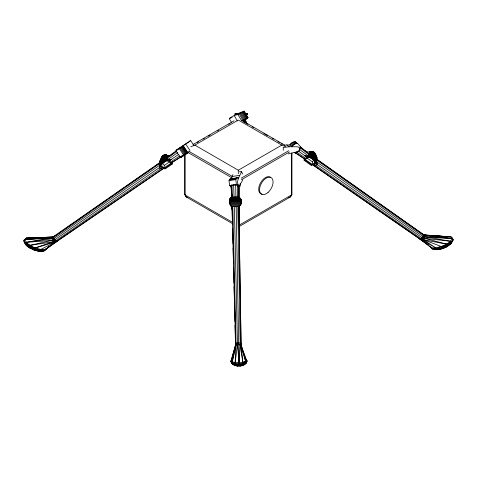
<?xml version="1.0" encoding="UTF-8"?>
<svg xmlns="http://www.w3.org/2000/svg" width="477" height="477" viewBox="0 0 477 477"><rect width="100%" height="100%" fill="white"/><g stroke="black" fill="none" stroke-linecap="round" stroke-linejoin="round"><path stroke-width="0.72" d="M185.148 154.524L185.148 194.98L186.131 196.888L232.687 223.767M237.158 206.547L231.673 206.648L232.21 209.379C231.649 205.271 226.229 200.495 231.84 196.977L231.852 196.309L231.87 196.983C226.313 200.459 231.673 205.241 232.204 209.421M238.232 114.206C233.992 115.058 234.1 113.347 238.208 113.908L235.119 113.89L236.002 115.386M239.472 205.867L239.454 226.348L290.475 196.888L291.942 194.3L291.942 153.111M231.947 196.733L231.953 194.741L232.132 197.055L238.589 196.941L238.411 194.622M238.303 197.174L238.291 195.707M238.613 197.245L238.643 185.654M238.756 206.124L238.84 210.834L238.852 206.613L232.394 206.732L232.382 210.947L232.287 209.761M238.744 197.699L238.78 186.149M235.298 114.629L235.149 114.045L237.981 114.009M238.768 186.292L240.128 186.084L240.181 183.377M160.439 166.849L160.278 164.857L162.615 162.627L162.872 155.621L164.13 155.013L166.33 155.001L166.33 160.898L161.393 164.07L160.612 165.179L160.546 166.956L160.028 167.135C159.646 161.953 160.946 151.555 168.482 155.842M245.554 358.764L241.082 345.259L238.864 207.161L241.082 345.259L245.607 361.172L246.281 362.115C244.302 367.958 231.375 367.362 231.017 360.856L236.032 343.166L232.848 208.515M164.297 155.287L165.209 154.864L165.048 161.548L162.997 162.371L161.846 163.653L161.81 156.677L163.11 155.872M167.004 158.394L166.938 160.612L163.981 161.751L163.73 155.15L163.492 155.627L163.247 155.383L163.235 162.615L162.615 162.627L162.854 162.872M167.451 158.358L167.385 160.403L166.855 160.2L165.525 160.886L165.698 161.214L165.012 161.166L164.643 154.906L164.499 161.453L164.13 155.013L164.046 162.108L163.48 162.061L163.73 155.15L163.885 155.43M161.614 168.536L159.294 168.363L159.801 160.642L159.616 162.645M161.351 157.404L161.625 157.643L160.952 158.292L161.023 164.482L161.351 157.404L162.091 156.897M161.679 167.868L162.311 156.104L162.591 156.313M170.265 161.25L167.039 161.011L167.117 158.781M167.039 161.011L167.344 155.401L170.575 155.639M160.278 163.289L160.433 160.51L160.302 163.241M235.197 113.89L235.185 114.271L236.92 114.856M316.203 161.315C317.837 157.136 314.898 149.235 309.43 151.847L308.965 156.951C311.475 158.668 315.929 159.89 315.941 163.539L316.245 163.933M165.525 160.886L165.775 154.894L165.209 154.864M244.236 364.786C239.418 366.205 239.21 367.212 239.043 362.687L236.181 206.66L234.344 206.738M241.44 201.616L241.195 199.958L229.354 200.698L229.3 201.723L241.451 201.503L240.986 203.971L238.768 207.262L240.992 203.888L241.451 201.503L240.76 199.004L238.482 196.858L238.297 195.665L238.393 196.84C240.181 198.033 241.857 200.084 241.41 202.278L229.377 202.498L230.278 205.05M229.556 203.268L241.261 203.113L241.41 202.278M237.85 207.561L240.169 342.993L239.043 362.687L235.173 362.556L232.233 361.888L231.017 360.856L231.655 359.694L230.862 361.638L232.162 362.735C236.723 364.279 241.487 363.218 246.144 362.925L247.169 360.922L245.876 359.193M229.854 204.09L240.986 203.971L241.261 203.053M237.808 365.585L238.422 365.722C236.401 366.658 234.881 364.41 235.173 362.556L236.032 343.166L238.804 342.862L241.016 343.279L241.118 343.649M315.941 163.539L316.352 163.832L316.078 161.59L315.536 160.97L312.262 158.442L310.587 157.833L311.117 151.37L309.293 152.05M316.257 160.642L316.382 158.591M241.016 343.279L242.811 362.24L243.431 363.11C243.658 364.965 241.684 366.223 240.009 365.656M306.127 157.666L309.352 157.547L309.424 151.859L306.204 151.978M309.513 155.007L309.424 151.859M313.693 151.924L313.234 159.091L312.596 159.056L313.21 151.68L313.83 152.407L314.069 152.175L313.455 152.157M314.069 152.175L313.89 159.98L314.629 152.664L314.343 152.861M315.798 157.344L316.955 157.303L316.71 161.119L317.074 165.078L314.754 165.161L314.474 159.932M315.279 154.22L315.559 153.999L314.856 160.815L315.112 153.254M316.352 163.832L315.846 162.508L316.179 162.013L315.786 162.067L316.364 157.13L316.03 157.44M317.116 164.44L317.199 163.17M309.573 154.524L309.662 153.195M311.702 151.352L311.213 158.191L311.755 158.125L312.805 151.531L312.214 151.68L311.773 158.531L312.262 158.442L313.21 151.68L312.214 151.68M313.055 151.948L312.805 151.531L312.191 158.793L312.757 158.763M232.007 207.453L235.65 344.919L232.233 361.888L232.323 363.504L233.396 364.762C237.212 365.817 241.422 365.752 245.112 364.273L247.008 361.757L243.431 363.11L246.514 360.052L240.169 342.993M230.296 204.949L240.569 204.86L240.992 203.888M247.265 114.14L247.253 113.723L246.299 115.249L247.259 113.759L245.077 113.753M229.288 201.36L241.422 201.038M246.514 360.052L246.281 362.115L247.169 360.922L246.323 360.171M231.655 206.774L233.092 206.768M230.88 205.927L239.979 205.76L240.575 204.764M235.173 362.556L237.486 344.597L234.362 207.483M245.566 114.23L247.014 114.206C247.551 113.168 246.871 114.784 246.156 114.814L246.049 114.438L247.08 113.776L247.134 114.14L247.193 113.729L247.259 114.104L245.089 114.134M244.26 120.77L244.248 122.5L244.26 120.77L243.27 121.492M312.286 151.412L311.254 157.815L308.732 156.343L305.739 156.206L308.553 156.73L309.03 154.417M309.305 154.775L309.645 152.598M56.817 234.66L52.858 237.057L26.313 238.095L23.969 240.265L23.85 240.963L25.245 243.735L29.413 246.293L34.922 249.018L40.789 249.465L56.709 241.308L163.897 167.982L164.327 165.406L162.579 163.009M167.683 159.103L167.534 157.195M28.805 246.77L30.474 248.106C28.381 247.456 26.175 245.733 25.245 243.735L26.205 242.346L53.651 237.296L160.183 163.104L160.338 162.162L52.858 237.057L26.313 238.095L23.969 240.265L25.394 243.097L30.045 245.333L54.813 239.764L161.596 166.109L165.072 169.013L172.263 164.046L172.626 161.846M235.149 114.045L238.023 113.848M229.986 198.981L229.324 200.9L241.338 200.483M229.401 200.459L240.998 199.464L241.195 199.958L229.431 200.268M231.905 196.607L230.325 198.51M311.117 151.37L309.972 157.493L310.754 157.517M244.439 122.064L244.719 120.675M25.359 239.293L25.508 238.566M167.976 155.854L165.775 154.894L166.199 160.54L169.061 159.67L170.772 159.89M235.966 114.695L236.043 114.325C235.549 113.508 235.048 114.653 235.101 113.925M232.233 361.888L236.204 344.686L237.29 342.927L238.733 344.597L240.909 344.984L245.607 361.172L242.811 362.24L239.043 362.687L237.486 344.597L235.65 344.919L231.846 358.99L235.811 345.211L235.471 343.887M237.928 114.116L235.733 114.146L235.644 114.498L236.401 114.54M244.808 122.517L245.172 121.128L245.81 121.355L246.275 123.304M161.572 163.42L161.393 164.07L161.119 163.82M244.123 122.559L244.385 121.605M245.667 121.885L245.81 121.355L244.922 120.293M244.725 122.488L245.172 121.128L245.524 122.535M316.4 161.673L422.884 236.419L450.592 241.255L451.367 242.042L451.516 242.674L450.729 243.956L446.866 246.734L442.924 248.505C439.132 249.513 433.003 251.26 430.636 246.806L432.138 248.624L437.236 249.644C443.252 248.38 450.747 246.215 453.15 239.901L451.737 237.391L450.938 236.89L424.286 234.97L422.777 234.225L318.702 160.731M231.071 179.257L232.931 174.546M239.4 171.827L241.487 171.535C240.086 175.864 235.602 181.093 238.578 185.595L239.215 185.768L239.728 185.225L242.894 179.751M312.471 164.702L420.815 239.752L421.579 239.848L423.838 238.279L425.156 235.871L424.983 235.233L422.777 234.225M238.697 207.614L238.923 207M231.595 187.556L229.61 185.475L229.014 180.658L229.574 179.465L230.343 178.845L237.564 177.736L238.488 178.094M240.128 186.084L238.381 186.513L236.395 184.432L235.799 179.614L236.723 178.034L237.564 177.736M420.631 239.025L419.647 238.923L420.177 239.12C421.889 238.297 423.427 236.389 423.308 234.428L316.907 159.258M25.394 243.097L29.413 246.293L35.256 247.945L54.163 241.392L54.813 239.764L53.651 237.296L53.776 236.514L54.378 236.359M33.39 249.119L33.73 249.906L38.577 251.242L43.145 251.146L44.009 250.896L46.352 248.773L44.611 250.461C37.498 248.529 28.328 247.014 24.87 239.687L51.844 237.88L53.776 236.514L52.088 237.272L52.184 239.037L54.163 241.392L56.131 241.952L164.631 167.791M56.399 241.255L57.312 241.153L30.045 245.333L29.169 246.871L29.395 247.736L33.974 249.996L35.256 247.945L55.302 241.994L44.009 250.896C37.093 251.594 30.319 248.225 25.245 243.735M244.123 121.665L244.612 120.544M246.156 114.814L246.698 114.003L245.297 114.003M446.866 246.734L447.42 245.697L446.579 244.129L422.044 237.677L314.772 162.77L311.338 165.495L304.159 160.338L304.046 158.066M54.026 238.482L53.03 240.313L26.205 242.346L54.026 238.482L160.033 164.97M295.597 152.819L420.177 239.12L446.579 244.129L451.367 242.042L447.17 245.118L432.138 248.624L436.073 248.905C441.559 245.87 449.173 244.719 452.154 238.601L450.938 236.89L424.286 234.97L423.308 234.428L425.156 235.871L452.154 238.601L453.031 239.21C449.423 246.418 440.504 250.055 432.746 249.072L430.636 246.806M297.612 143.476L295.418 141.77C293.105 141.663 290.869 143.034 289.777 145.056L291.972 146.761C293.063 144.74 295.299 143.368 297.612 143.476L300.611 146.886L299.252 150.75L295.883 153.397L294.148 152.407M230.862 361.638L231.661 360.427M312.501 164.523L312.369 161.858L314.188 159.533M291.942 194.3L290.475 196.888L288.627 197.585M240.831 365.764L242.25 364.941M243.64 364.506L243.151 365.167L241.911 365.394M246.573 362.544L245.756 363.641C241.654 365.287 236.98 365.364 232.74 364.189M452.113 241.606L452.84 240.712M37.641 250.968L40.002 251.009L40.789 249.465L45.029 249.817L56.131 241.952L56.709 241.308L54.813 239.764M304.159 160.338L307.593 157.613L298.113 150.881M248.082 117.628L242.978 120.341L239.12 113.741L244.23 111.034L248.082 117.628L245.291 119.685M313.371 159.592L313.234 159.091M246.287 114.82L246.722 114.402L246.74 114.796L247.259 113.759L247.259 114.104M306.037 156.599L308.732 156.343M315.899 156.217L316.203 155.943L315.553 161.596M315.744 161.9L316.078 161.59M44.009 250.896L46.352 248.773L45.029 249.817L46.042 248.899M315.643 155.144L315.929 154.894L315.255 161.226L315.13 160.582M29.592 238.452L30.146 237.987L52.858 237.057M188.987 141.907L190.633 140.554L193.835 145.324M314.671 160.177L314.391 160.391L314.17 159.777M168.119 156.766L176.878 150.285M170.033 155.711L173.562 153.105M175.333 151.805L176.508 150.941M447.42 245.697L451.516 242.674M446.287 246.8L448.028 245.518M167.379 158.137L176.705 151.322M49.393 246.299L47.64 247.557L56.131 241.952M52.315 244.194L54.646 242.513M240.998 112.793C245.81 109.448 228.036 118.451 229.288 118.642L231.458 122.35M168.423 159.163L177.802 152.509M175.971 150.851L183.395 145.92L187.664 152.27L180.246 157.201L175.971 150.851L176.579 150.607M58.039 233.813L62.916 230.409M64.133 229.562L73.887 222.759M75.11 221.912L84.864 215.109M86.081 214.256L91.566 210.435M92.788 209.582L102.543 202.785M103.759 201.932L107.42 199.38M108.637 198.533L112.906 195.558M114.736 194.282L118.391 191.73M119.614 190.878L124.491 187.479M125.707 186.632L135.462 179.829M136.684 178.976L146.439 172.179M147.655 171.326L153.147 167.505M154.363 166.652L159.849 162.824M235.733 114.146L235.417 114.367L235.483 114.003L238.339 113.973M189.178 151.841L180.962 157.434L188.111 152.801M164.327 165.406L169.717 161.679M163.897 167.982L180.819 156.718M164.446 168.572L171.637 163.605L172.263 164.046M162.788 167.361L55.797 240.802L54.163 241.392M185.213 154.095L187.467 152.551M178.863 154.244L168.792 161.143L171.637 163.605M244.856 363.945L245.846 363.283M190.633 140.554L176.174 150.219L185.052 144.501M169.979 162.395L179.59 156.039M186.173 143.762L188.427 142.277M181.624 156.516L171.094 163.015M181.713 156.414L180.246 157.201M244.224 120.908L246.18 119.506L242.543 121.021M182.608 155.854L182.959 155.639M193.06 144.453L234.106 120.759M197.341 142.45L198.623 141.711M203.119 139.117L204.4 138.378M208.252 136.154L210.178 135.045M217.232 130.966L218.52 130.227M228.787 124.3L230.069 123.555M190.818 146.755L194.843 145.127L238.303 120.037L281.764 145.127L285.783 146.755M194.843 145.127L238.303 170.223L281.764 145.127M241.219 178.177L288.668 150.78M241.398 179.746L289.527 151.96M239.472 224.989L291.453 194.98L291.453 153.051M236.032 343.166L235.364 343.518L235.811 345.211M309.758 151.871L310.545 151.459L310.11 157.142L309.388 157.183L310.545 151.459L310.366 151.704L310.998 151.608M169.061 159.67L167.642 159.807L166.855 160.2L166.938 160.612L166.777 158.602M229.288 118.642L232.168 117.324M440.146 248.893L438.065 249.65L433.623 249.346M447.253 246.52L442.62 248.6L441.589 247.635L441.297 246.549L421.054 238.667L313.568 163.975M448.607 245.089L450.729 243.956L453.15 239.901L451.737 237.391M240.509 345.509L241.082 345.259M246.144 362.925C241.785 364.666 236.825 364.75 232.323 363.504L231.047 362.425M442.924 248.505L439.049 249.393L436.974 249.221M445.983 236.884L447.265 236.586L447.825 237.069M229.938 179.078L238.023 177.832M229.574 179.465L236.359 178.422M229.264 179.996L236.043 178.953M229.014 180.658L235.799 179.614M229.61 185.475L236.395 184.432M230.152 185.815L232.186 185.505M233.545 185.297L236.938 184.772M237.969 186.233L239.329 186.024M230.343 178.845L231.703 179.137M232.043 176.472L239.704 175.393M236.586 184.945L237.981 184.748M237.182 185.791L238.578 185.595M168.995 159.992L170.665 159.783L167.642 159.807L167.391 155.413L167.385 160.403L167.26 158.275M284.095 145.163L290.302 144.859M288.203 153.904L298.483 151.555L299.395 150.482L299.693 149.122L299.288 147.84L298.292 146.982L296.974 146.773L289.265 146.779L283.195 147.459L283.308 150.249M24.87 239.687L52.088 237.272M160.147 165.823L160.534 165.805M237.904 197.734L239.532 197.663L240.998 199.464L229.58 199.756L240.76 199.004L229.807 199.231M234.094 197.544L235.93 197.466M306.514 152.366L307.582 152.33M304.666 155.848L309.179 155.675M314.391 161.202L316.71 161.119M422.044 237.677L422.688 239.305L435.805 247.837L420.177 239.12L420.815 239.752L431.727 247.974L435.805 247.837L436.58 249.388M26.313 238.095L34.612 237.922M231.548 197.347L238.828 197.216L239.341 197.657M162.997 162.371L163.635 162.359L163.48 162.061M240.474 198.587L230.081 198.754L240.038 198.092L230.403 198.325L239.532 197.663L230.88 197.842L239.186 197.442L231.214 197.597L238.828 197.216L238.309 196.19M43.55 237.79L46.525 237.743M245.238 114.021L246.698 114.003L246.806 114.343L246.913 113.872L245.458 113.878M238.25 113.884L235.304 113.925L235.28 114.301L238.285 114.003M245.482 113.89L246.913 113.872L247.014 114.206M41.97 251.146L43.145 251.146M237.486 344.597L238.733 344.597M236.485 365.71L239.4 365.805M429.765 235.787L431.953 235.888M437.057 236.121L442.161 236.353M443.622 236.419L447.265 236.586M424.739 237.027L452.154 238.601L424.286 234.97M424.983 235.233L450.938 236.89M167.212 159.121L171.726 159.455M159.664 164.362L161.989 164.535M315.846 162.508L316.233 162.538M236.181 206.66L237.284 206.762M450.592 241.255L423.838 238.279L422.884 236.419M160.2 165.292L160.582 165.358M236.52 365.62L237.719 365.895M30.146 237.987L31.446 238.339M34.147 249.781L36.61 250.449M39.37 251.254C33.426 249.739 25.943 247.408 23.85 240.963M231.554 186.847L230.319 185.827M234.267 365.203L235.322 365.495M425.156 235.871L423.343 235.233L316.346 159.801L316.299 158.823M187.974 197.585L186.131 196.888L184.665 194.3L184.665 154.584M305.322 159.366L295.501 152.956M31.083 248.404L33.533 249.614M233.348 364.428L231.536 363.176M167.642 159.807L167.815 160.206L167.242 160.004L167.004 155.222L166.855 160.2L166.33 155.001L167.546 155.627M241.219 120.019L284.823 145.193M246.531 123.555L247.813 124.3M252.309 126.894L253.591 127.633M263.859 133.56L267.71 135.784M272.2 138.378L273.488 139.117M277.978 141.711L279.26 142.45M281.186 143.565L282.467 144.304M188.576 151.149L232.824 176.699M187.717 152.33L231.995 177.891M232.639 222.395L185.148 194.98L184.665 194.3M29.413 246.293L34.571 249.537M420.815 239.752L424.464 242.25M425.681 243.085L428.722 245.166M296.181 151.793L306.389 158.811M29.83 247.986L26.068 245.077L24.882 242.727M306.985 157.994L312.369 161.858M304.773 159.932L311.946 165.09M299.24 149.188L307.438 155.222M299.86 147.59L309.174 154.643M300.266 147.137L303.199 149.384M304.374 150.279L307.307 152.527M300.391 146.958L309.12 153.666M294.464 141.806L296.658 143.511M293.516 142.003L295.71 143.708M292.604 142.349L294.798 144.054M291.751 142.85L293.945 144.549M290.982 143.476L293.176 145.181M290.314 144.215L292.514 145.92M286.796 144.859L289.265 146.779M421.579 239.848L431.727 247.974M160.946 159.622L160.642 159.33L160.755 164.863M160.278 164.857L160.612 165.179M244.755 120.311L245.81 121.355L246.21 123.46M295.418 141.77L296.706 143.237M431.476 247.283L432.746 249.072M185.571 143.893L189.977 150.446M183.102 146.081L187.372 152.437M182.685 146.332L186.954 152.688M182.154 146.66L186.424 153.016M181.522 147.059L185.797 153.415M180.813 147.518L185.088 153.868M180.044 148.019L184.319 154.375M179.233 148.556L183.508 154.912M181.809 155.019L182.608 156.212M243.735 111.248L247.593 117.843M243.133 111.54L246.985 118.135M242.435 111.892L246.287 118.487M241.666 112.304L245.518 118.898M240.837 112.757L244.689 119.351M239.985 113.24L243.836 119.834M237.576 113.866L241.553 120.669M234.129 115.446L237.379 121.009M26.497 244.725L27.004 245.727M241.487 171.535L242.644 174.039M307.337 156.146L307.409 156.474M240.044 344.746L242.811 362.24M245.81 121.355L246.066 123.364M229.3 201.723L229.377 202.498M238.363 196.488L238.393 196.84M316.955 157.303L317.199 159.938M232.037 197.895L231.84 195.785L231.834 197.096M232.15 208.336L232.192 208.896M231.047 185.976L231.715 197.538M231.184 186.471L231.595 193.668M231.679 195.111L231.84 197.991M231.905 184.778L232.526 197.108M233.605 184.45L234.064 196.816M232.168 209.391L232.532 224.25M232.645 228.71L233.009 243.568M233.116 248.028L233.497 263.632M233.593 267.353L233.974 282.956M234.064 286.671L234.445 302.275M234.541 305.99L234.922 321.593M235.012 325.314L235.399 340.918M235.668 185.094L235.912 196.739M235.119 113.89L235.125 114.271M237.504 185.267L237.576 196.172M239.472 186.006L239.472 198.51M238.303 170.223L238.303 173.759M262.076 194.121A9.576 5.527 -60 0 1 260.09 183.74A9.576 5.527 -60 0 1 270.25 177.104M309.841 151.668L309.484 156.778L308.965 156.951L308.553 156.73L309.114 156.557L309.841 151.668M447.17 245.118L441.952 248.153L436.073 248.905L441.589 247.635L447.17 245.118M44.611 250.461L40.002 251.009L34.922 249.018L40.503 250.532L44.611 250.461M247.08 113.776L245.607 113.794L247.08 113.776M268.062 192.422A9.576 5.527 -60 0 0 271.097 177.593A9.576 5.527 -60 0 0 259.768 187.634A9.576 5.527 -60 0 0 268.062 192.422"/></g></svg>
